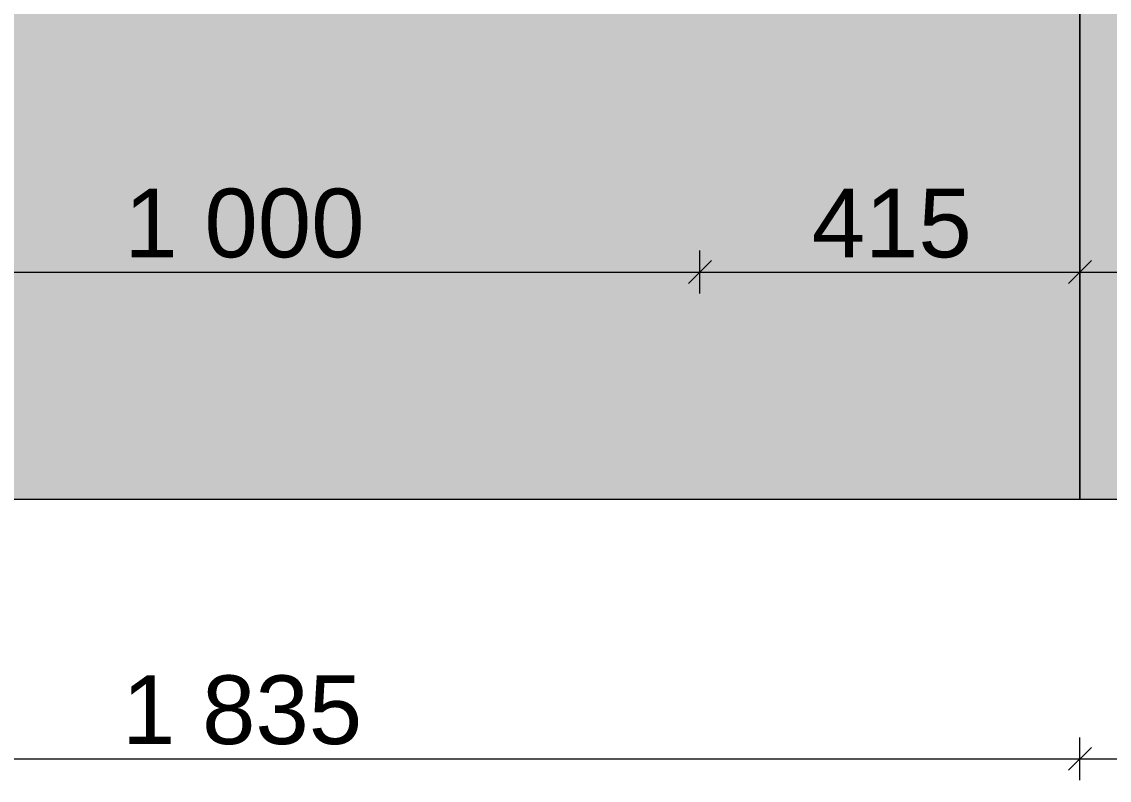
# Model space of a CAD drawing. Header units: millimetres. Extents: x 2336463 to 2579121, y 595385 to 778077.
# Drawn here: x 2471682 to 2472869, y 622725 to 623553 of the extents above; entities that cross this region are included whole.
import ezdxf

# ---------------------------------------------------------------- set-up
doc = ezdxf.new("R2010")
doc.units = ezdxf.units.MM
doc.header["$MEASUREMENT"] = 0
for name, color, linetype, lineweight in [('+возводимые стены_Ном._пера__19', 255, 'Continuous', 0), ('Интерьер - Мебель_Ном._пера__1', 7, 'Continuous', 13), ('Интерьер - Мебель_Ном._пера__19', 255, 'Continuous', 0)]:
    doc.layers.add(name, color=color, linetype=linetype, lineweight=lineweight)
doc.layers.add('+возводимые стены_Ном._пера__85', color=7, linetype='Continuous', lineweight=5, true_color=0x66b7ff)
doc.layers.add('1 Планировка размеры_Ном._пера__242', color=7, linetype='Continuous', lineweight=13, true_color=0x1b55b5)
doc.layers.add('1 Планировка размеры', color=7, linetype='Continuous')
doc.styles.add('СГЕНЕРИР_СТИЛЬ_1', font='arial.ttf')
doc.dimstyles.new('СГЕНЕРИР_СТИЛЬ__1', dxfattribs={"dimtxt": 75, "dimasz": 23.75, "dimexe": 0.18, "dimexo": 300, "dimgap": 0, "dimtad": 1, "dimtih": 1, "dimtoh": 1, "dimdec": 0, "dimzin": 0, "dimdsep": 46, "dimtxsty": 'СГЕНЕРИР_СТИЛЬ_1', "dimblk": 'ARROWHEAD_6', "dimblk1": 'ARROWHEAD_6', "dimblk2": 'ARROWHEAD_6', "dimcen": 0.09, "dimclrd": 256, "dimclre": 256, "dimclrt": 256, "dimazin": 0, "dimtfac": 1, "dimtdec": 4, "dimtmove": 0, "dimatfit": 3, "dimfxl": 0, "dimtolj": 1, "dimtzin": 0, "dimarcsym": 0})

# ---------------------------------------------------------------- blocks, each defined once
blk = doc.blocks.new('*D2203', base_point=(2086872, 585813.7))
at = {"layer": '1 Планировка размеры_Ном._пера__242', "color": 152, "linetype": 'Continuous', "lineweight": 13, "true_color": 0x1b55b5}
for p, q in [((2471002.1, 622724.7), (2471002.1, 622771.6)), ((2472837.1, 622724.7), (2472837.1, 622771.6)), ((2471014.6, 622760.7), (2470989.6, 622735.7)), ((2472849.6, 622760.7), (2472824.6, 622735.7)), ((2470983.3, 622748.2), (2471002.1, 622748.2)), ((2471002.1, 622748.2), (2472837.1, 622748.2))]:
    blk.add_line(p, q, dxfattribs=at)
at = {"layer": '1 Планировка размеры_Ном._пера__242', "color": 152, "lineweight": 13, "true_color": 0x1b55b5, "insert": (2471791.3, 622763.2), "char_height": 75, "attachment_point": 7, "style": 'СГЕНЕРИР_СТИЛЬ_1'}
blk.add_mtext('\\A1;{\\pql;\\fArial|b0|i0|c204|p38;1\xa0835}', dxfattribs=at)
blk = doc.blocks.new('ARROWHEAD_6')
at = {"color": 0, "linetype": 'Continuous', "lineweight": 0}
for p, q in [((-0.5, -0.5), (0.5, 0.5)), ((0, 0), (-1, 0))]:
    blk.add_line(p, q, dxfattribs=at)
blk = doc.blocks.new('*D2204', base_point=(2086872, 585813.7))
at = {"layer": '1 Планировка размеры_Ном._пера__242', "color": 152, "linetype": 'Continuous', "lineweight": 13, "true_color": 0x1b55b5}
for p, q in [((2472837.1, 622724.7), (2472837.1, 622771.6)), ((2476312.1, 622724.7), (2476312.1, 622771.6)), ((2472849.6, 622760.7), (2472824.6, 622735.7)), ((2476324.6, 622760.7), (2476299.6, 622735.7)), ((2472837.1, 622748.2), (2476312.1, 622748.2))]:
    blk.add_line(p, q, dxfattribs=at)
at = {"layer": '1 Планировка размеры_Ном._пера__242', "color": 152, "lineweight": 13, "true_color": 0x1b55b5, "insert": (2474446.3, 622763.2), "char_height": 75, "attachment_point": 7, "style": 'СГЕНЕРИР_СТИЛЬ_1'}
blk.add_mtext('\\A1;{\\pql;\\fArial|b0|i0|c204|p38;3\xa0475}', dxfattribs=at)
blk = doc.blocks.new('*D2214', base_point=(2086872, 585813.7))
at = {"layer": '1 Планировка размеры_Ном._пера__242', "color": 152, "linetype": 'Continuous', "lineweight": 13, "true_color": 0x1b55b5}
for p, q in [((2471434.7, 623292.5), (2471409.7, 623267.5)), ((2471422.2, 623256.6), (2471422.2, 623303.5)), ((2472434.7, 623292.5), (2472409.7, 623267.5)), ((2472422.2, 623256.6), (2472422.2, 623303.5)), ((2471422.2, 623280), (2472422.2, 623280))]:
    blk.add_line(p, q, dxfattribs=at)
at = {"layer": '1 Планировка размеры_Ном._пера__242', "color": 152, "lineweight": 13, "true_color": 0x1b55b5, "insert": (2471793.9, 623295), "char_height": 75, "attachment_point": 7, "style": 'СГЕНЕРИР_СТИЛЬ_1'}
blk.add_mtext('\\A1;{\\pql;\\fArial|b0|i0|c204|p38;1\xa0000}', dxfattribs=at)
blk = doc.blocks.new('*D2215', base_point=(2086872, 585813.7))
at = {"layer": '1 Планировка размеры_Ном._пера__242', "color": 152, "linetype": 'Continuous', "lineweight": 13, "true_color": 0x1b55b5}
for p, q in [((2472434.7, 623292.5), (2472409.7, 623267.5)), ((2472422.2, 623256.6), (2472422.2, 623303.5)), ((2472849.6, 623292.5), (2472824.6, 623267.5)), ((2472837.1, 623256.6), (2472837.1, 623303.5)), ((2472422.2, 623280), (2472837.1, 623280))]:
    blk.add_line(p, q, dxfattribs=at)
at = {"layer": '1 Планировка размеры_Ном._пера__242', "color": 152, "lineweight": 13, "true_color": 0x1b55b5, "insert": (2472544.2, 623295), "char_height": 75, "attachment_point": 7, "style": 'СГЕНЕРИР_СТИЛЬ_1'}
blk.add_mtext('\\A1;{\\pql;\\fArial|b0|i0|c204|p38;415}', dxfattribs=at)
blk = doc.blocks.new('*D2216', base_point=(2086872, 585813.7))
at = {"layer": '1 Планировка размеры_Ном._пера__242', "color": 152, "linetype": 'Continuous', "lineweight": 13, "true_color": 0x1b55b5}
for p, q in [((2472849.6, 623292.5), (2472824.6, 623267.5)), ((2472837.1, 623256.6), (2472837.1, 623303.5)), ((2474249.6, 623292.5), (2474224.6, 623267.5)), ((2474237.1, 623256.6), (2474237.1, 623303.5)), ((2472837.1, 623280), (2474237.1, 623280))]:
    blk.add_line(p, q, dxfattribs=at)
at = {"layer": '1 Планировка размеры_Ном._пера__242', "color": 152, "lineweight": 13, "true_color": 0x1b55b5, "insert": (2473408.8, 623295), "char_height": 75, "attachment_point": 7, "style": 'СГЕНЕРИР_СТИЛЬ_1'}
blk.add_mtext('\\A1;{\\pql;\\fArial|b0|i0|c204|p38;1\xa0400}', dxfattribs=at)

msp = doc.modelspace()

# ---------------------------------------------------------------- hatches: boundary and pattern name
at = {"layer": '+возводимые стены_Ном._пера__19', "linetype": 'Continuous', "lineweight": 0}
for points in [[(2472837.1, 623081.4), (2474237.1, 623081.4), (2474237.1, 626481.2), (2472837.1, 626481.2)], [(2471422.2, 623081.4), (2472422.2, 623081.4), (2472422.2, 626081.4), (2471422.2, 626081.4)]]:
    msp.add_hatch(color=255, dxfattribs=at).paths.add_polyline_path(points)
at = {"layer": '+возводимые стены_Ном._пера__85', "linetype": 'Continuous', "lineweight": 5, "true_color": 0x66b7ff}
msp.add_hatch(color=151, dxfattribs=at).paths.add_polyline_path([(2471002.1, 623081.4), (2472837.1, 623081.4), (2472837.1, 626481.2), (2471002.1, 626481.2)])
at = {"layer": 'Интерьер - Мебель_Ном._пера__19', "linetype": 'Continuous', "lineweight": 0}
for points in [[(2471002.1, 623081.4), (2472837.1, 623081.4), (2472837.1, 623031.4), (2471002.1, 623031.4)], [(2472837.1, 623031.4), (2474237.1, 623031.4), (2474237.1, 623081.4), (2472837.1, 623081.4)]]:
    msp.add_hatch(color=255, dxfattribs=at).paths.add_polyline_path(points)

# ---------------------------------------------------------------- linework, layer by layer
at = {"layer": 'Интерьер - Мебель_Ном._пера__1', "color": 7, "linetype": 'Continuous', "lineweight": 13}
for p, q in [((2472837.1, 627981.4), (2472837.1, 623031.4)), ((2472837.1, 623031.4), (2472837.1, 627981.4)), ((2472837.1, 623031.4), (2471002.1, 623031.4)), ((2476312.1, 623031.4), (2472837.1, 623031.4))]:
    msp.add_line(p, q, dxfattribs=at)

# ---------------------------------------------------------------- dimensions: what is measured, and where the dimension line sits
at = {"layer": '1 Планировка размеры', "color": 152, "linetype": 'Continuous', "lineweight": 13, "true_color": 0x1b55b5}
for base, p1, p2, picture, middle in [((2472422.2, 623280), (2471422.2, 623081.4), (2472422.2, 623081.4), '*D2214', (2471922.8, 623332.5)), ((2474237.1, 623280), (2472837.1, 623031.4), (2474237.1, 623081.4), '*D2216', (2473537.7, 623332.5)), ((2472837.1, 623280), (2472422.2, 623081.4), (2472837.1, 623031.4), '*D2215', (2472630, 623332.5)), ((2472837.1, 622748.2), (2471002.1, 623031.4), (2472837.1, 623031.4), '*D2203', (2471920.2, 622800.7)), ((2476312.1, 622748.2), (2472837.1, 623031.4), (2476312.1, 623031.4), '*D2204', (2474575.2, 622800.7))]:
    dim = msp.add_linear_dim(base=base, p1=p1, p2=p2, dimstyle='СГЕНЕРИР_СТИЛЬ__1', dxfattribs=at)
    dim.commit()
    dim.dimension.update_dxf_attribs({"geometry": picture, "text_midpoint": middle, "dimtype": 160})

doc.saveas('drawing.dxf')
